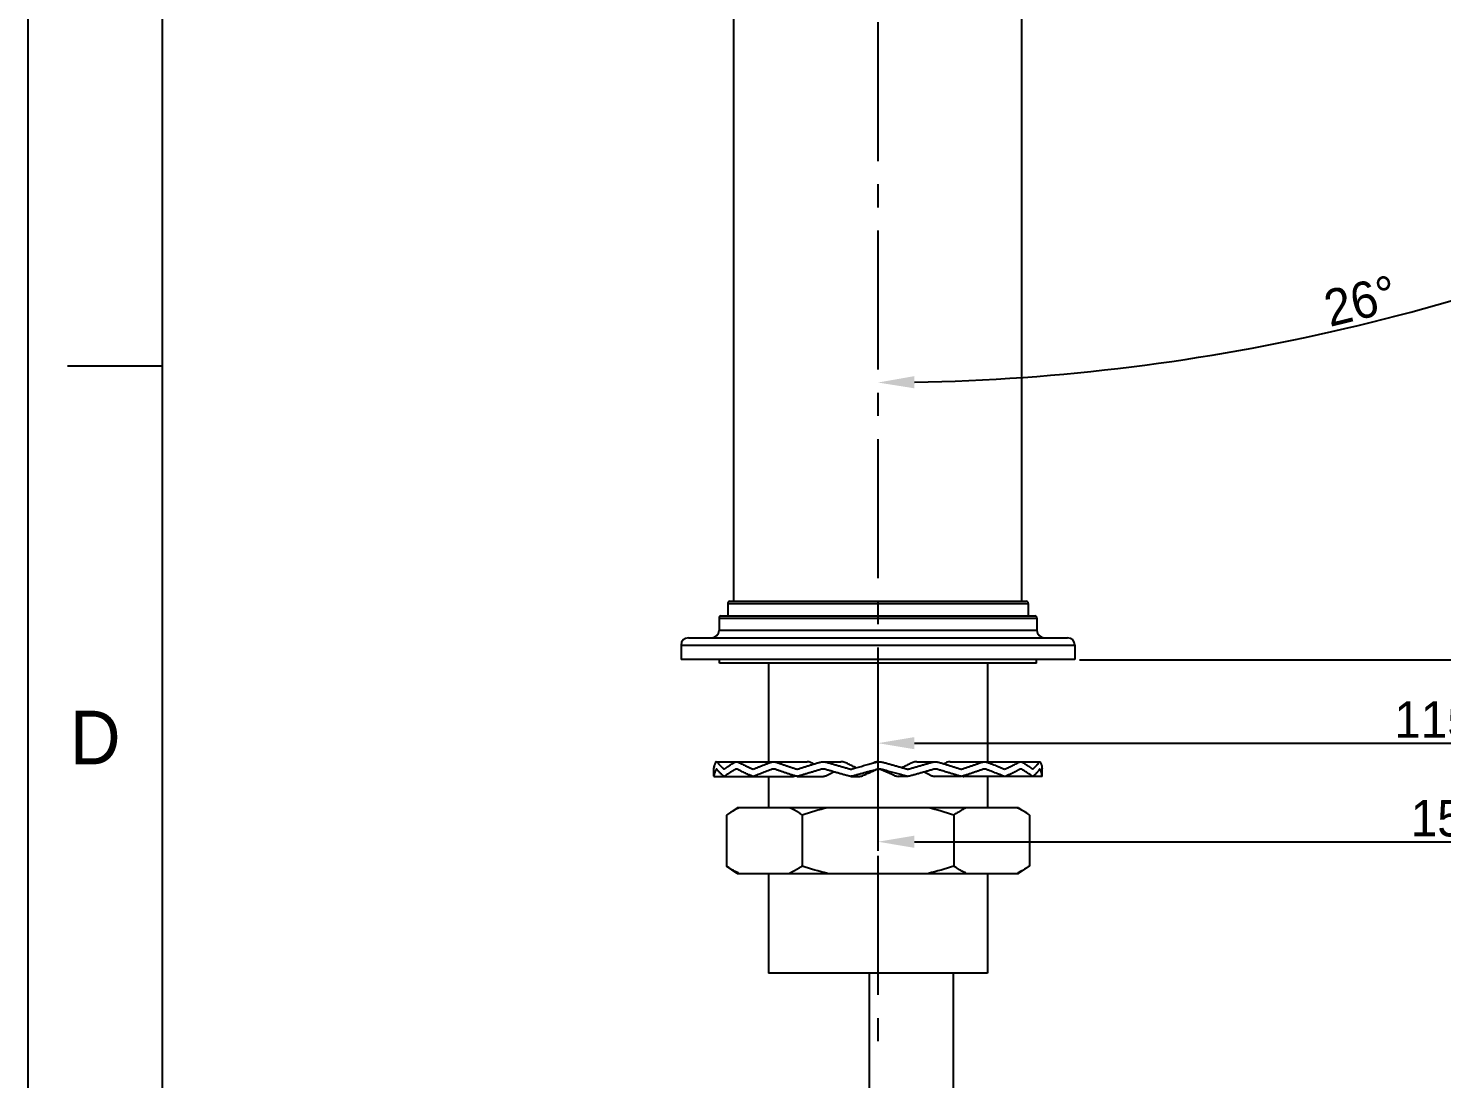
# Model space of a CAD drawing. Extents: x 9520 to 10292, y -16148 to -15602.
# Drawn here: x 9520.3 to 9714.2, y -16023.8 to -15879.8 of the extents above; entities that cross this region are included whole.
import ezdxf

# ---------------------------------------------------------------- set-up
doc = ezdxf.new("R2010")
doc.units = 0
doc.header["$MEASUREMENT"] = 0
doc.linetypes.add('CENTER2', pattern=[28.575, 19.05, -3.175, 3.175, -3.175])
doc.layers.get('0').update_dxf_attribs({"linetype": 'CONTINUOUS'})
doc.layers.get('DEFPOINTS').update_dxf_attribs({"linetype": 'CONTINUOUS'})
for name, color, linetype in [('02___PRT_ALL_AXES', 7, 'CONTINUOUS'), ('CENTER', 1, 'CENTER2'), ('DIM', 2, 'CONTINUOUS')]:
    doc.layers.add(name, color=color, linetype=linetype)
doc.styles.get("Standard").update_dxf_attribs({"font": 'Gulim.ttf'})
doc.dimstyles.new('ISO-25', dxfattribs={"dimtxt": 2.5, "dimasz": 2.5, "dimexe": 1.25, "dimexo": 0.625, "dimtad": 1, "dimdec": 1, "dimtxsty": 'Standard', "dimcen": 2.5, "dimadec": 0, "dimazin": 0, "dimtfac": 1, "dimtdec": 1, "dimtmove": 0, "dimatfit": 3, "dimfxl": 1, "dimarcsym": 0})

# ---------------------------------------------------------------- blocks, each defined once
blk = doc.blocks.new('*D21')
at = {"layer": 'DEFPOINTS', "color": 0, "transparency": 16777216}
for p in [(9636.85, -15966.34), (9794.83, -15966.34), (9794.83, -15991.3)]:
    blk.add_point(p, dxfattribs=at)
at = {"layer": 'DIM', "color": 3, "lineweight": -2, "transparency": 16777216}
for p, q in [((9636.85, -15966.96), (9636.85, -15992.55)), ((9794.83, -15966.96), (9794.83, -15992.55)), ((9641.85, -15991.3), (9789.83, -15991.3))]:
    blk.add_line(p, q, dxfattribs=at)
at = {"layer": 'DIM', "color": 3, "transparency": 16777216}
for points in [[(9641.85, -15990.47), (9641.85, -15992.14), (9636.85, -15991.3)], [(9789.83, -15990.47), (9789.83, -15992.14), (9794.83, -15991.3)]]:
    blk.add_solid(points, dxfattribs=at)
at = {"layer": 'DIM', "color": 3, "transparency": 16777216, "insert": (9715.37, -15988.11), "char_height": 5, "attachment_point": 5}
blk.add_mtext('156', dxfattribs=at)
blk = doc.blocks.new('*D22')
at = {"layer": 'DEFPOINTS', "color": 0, "transparency": 16777216}
for p in [(9752.4, -15880.64), (9800.46, -15880.64), (9663.85, -15966.35)]:
    blk.add_point(p, dxfattribs=at)
at = {"layer": 'DIM', "color": 3, "lineweight": -2, "transparency": 16777216}
for p, q in [((9753.03, -15880.64), (9801.71, -15880.64)), ((9800.46, -15961.35), (9800.46, -15885.64)), ((9664.47, -15966.35), (9801.71, -15966.35))]:
    blk.add_line(p, q, dxfattribs=at)
at = {"layer": 'DIM', "color": 3, "transparency": 16777216}
for points in [[(9799.63, -15885.64), (9801.3, -15885.64), (9800.46, -15880.64)], [(9799.63, -15961.35), (9801.3, -15961.35), (9800.46, -15966.35)]]:
    blk.add_solid(points, dxfattribs=at)
at = {"layer": 'DIM', "color": 3, "transparency": 16777216, "insert": (9797.28, -15921.13), "char_height": 5, "attachment_point": 5, "rotation": 90}
blk.add_mtext('85.5', dxfattribs=at)
blk = doc.blocks.new('*D23')
at = {"layer": 'DEFPOINTS', "color": 0, "transparency": 16777216}
for p in [(9636.85, -15793.22), (9744.65, -15864.97), (9679.76, -15925.05), (9794.83, -15966.34), (9636.85, -16021.06)]:
    blk.add_point(p, dxfattribs=at)
at = {"layer": 'DIM', "color": 3, "lineweight": -2, "transparency": 16777216}
blk.add_arc((9636.85, -15647.24), 281.11, 271.0191, 295.3208, dxfattribs=at)
at = {"layer": 'DIM', "color": 3, "transparency": 16777216}
for points in [[(9756.71, -15900.59), (9757.44, -15902.09), (9761.58, -15899.16)], [(9641.85, -15929.14), (9641.84, -15927.47), (9636.85, -15928.35)]]:
    blk.add_solid(points, dxfattribs=at)
at = {"layer": 'DIM', "color": 3, "transparency": 16777216, "insert": (9703.03, -15917.17), "char_height": 5, "attachment_point": 5, "rotation": 13.7753}
blk.add_mtext('26°', dxfattribs=at)
blk = doc.blocks.new('*D31')
at = {"layer": 'DEFPOINTS', "color": 0, "transparency": 16777216}
for p in [(9752.41, -15880.65), (9636.85, -15966.34), (9752.41, -15977.79)]:
    blk.add_point(p, dxfattribs=at)
at = {"layer": 'DIM', "color": 3, "lineweight": -2, "transparency": 16777216}
for p, q in [((9752.41, -15881.28), (9752.41, -15979.04)), ((9636.85, -15966.96), (9636.85, -15979.04)), ((9641.85, -15977.79), (9747.41, -15977.79))]:
    blk.add_line(p, q, dxfattribs=at)
at = {"layer": 'DIM', "color": 3, "transparency": 16777216}
for points in [[(9641.85, -15976.96), (9641.85, -15978.62), (9636.85, -15977.79)], [(9747.41, -15976.96), (9747.41, -15978.62), (9752.41, -15977.79)]]:
    blk.add_solid(points, dxfattribs=at)
at = {"layer": 'DIM', "color": 3, "transparency": 16777216, "insert": (9715.84, -15974.59), "char_height": 5, "attachment_point": 5}
blk.add_mtext('115.5', dxfattribs=at)

msp = doc.modelspace()

# ---------------------------------------------------------------- linework, layer by layer
for p, q in [((9538.7, -15620.66), (9538.7, -16129.74)), ((9538.7, -15926.11), (9525.7, -15926.11))]:
    msp.add_line(p, q)
at = {"color": 7, "linetype": 'Continuous'}
for p, q in [((9617.1, -15958.34), (9617.1, -15824.34)), ((9656.6, -15958.34), (9656.6, -15861.09)), ((9616.25, -15958.64), (9616.25, -15960.34)), ((9616.25, -15958.64), (9657.45, -15958.64)), ((9616.55, -15958.34), (9657.15, -15958.34)), ((9657.45, -15958.64), (9657.45, -15960.34)), ((9615.05, -15960.64), (9615.05, -15962.34)), ((9615.05, -15960.64), (9658.65, -15960.64)), ((9615.35, -15960.34), (9658.35, -15960.34)), ((9658.65, -15960.64), (9658.65, -15962.34)), ((9658.65, -15962.34), (9615.05, -15962.34)), ((9609.85, -15964.34), (9609.85, -15966.34)), ((9609.85, -15964.34), (9663.85, -15964.34)), ((9610.85, -15963.34), (9662.85, -15963.34)), ((9663.85, -15964.34), (9663.85, -15966.34)), ((9663.85, -15966.34), (9609.85, -15966.34)), ((9615.1, -15966.84), (9615.1, -15966.34)), ((9658.6, -15966.84), (9615.1, -15966.84)), ((9621.85, -15966.84), (9621.85, -15980.34)), ((9651.85, -15966.84), (9651.85, -15980.34)), ((9658.6, -15966.84), (9658.6, -15966.34)), ((9614.66, -15980.34), (9627.15, -15980.34)), ((9629.33, -15980.34), (9631.76, -15980.34)), ((9642.19, -15980.34), (9644.73, -15980.34)), ((9646.75, -15980.34), (9659.04, -15980.34)), ((9614.35, -15982.32), (9614.35, -15981.34)), ((9614.35, -15982.32), (9614.35, -15982.34)), ((9614.35, -15982.34), (9625.25, -15982.34)), ((9621.85, -15982.34), (9621.85, -15986.64)), ((9625.77, -15982.34), (9629.34, -15982.34)), ((9633.13, -15982.34), (9634.33, -15982.34)), ((9636.41, -15981.49), (9636.55, -15981.43)), ((9640.95, -15982.34), (9639.63, -15982.34)), ((9648.27, -15982.34), (9644.59, -15982.34)), ((9659.35, -15982.34), (9648.61, -15982.34)), ((9651.85, -15982.34), (9651.85, -15986.64)), ((9659.35, -15982.32), (9659.35, -15981.3)), ((9659.35, -15982.34), (9659.35, -15982.32)), ((9617.56, -15986.64), (9616.06, -15987.64)), ((9616.06, -15987.64), (9616.06, -15994.64)), ((9656.13, -15986.64), (9617.56, -15986.64)), ((9626.46, -15987.64), (9626.46, -15994.64)), ((9647.24, -15987.64), (9647.24, -15994.64)), ((9656.13, -15986.64), (9657.63, -15987.64)), ((9657.63, -15987.64), (9657.63, -15994.64)), ((9617.56, -15995.64), (9616.06, -15994.64)), ((9617.56, -15995.64), (9656.13, -15995.64)), ((9621.85, -15995.64), (9621.85, -16009.34)), ((9651.85, -15995.64), (9651.85, -16009.34)), ((9656.13, -15995.64), (9657.63, -15994.64)), ((9651.85, -16009.34), (9621.85, -16009.34))]:
    msp.add_line(p, q, dxfattribs=at)
msp.add_lwpolyline([(9520.32, -15602.28), (10292.2, -15602.28), (10292.2, -16148.12), (9520.32, -16148.12)], close=True)
for centre, radius, start, end in [((9616.55, -15958.64), 0.3, 90.1753, 180.0013), ((9657.15, -15958.64), 0.3, 0, 89.8247), ((9615.35, -15960.64), 0.3, 90, 180), ((9658.35, -15960.64), 0.3, 0, 90), ((9614.05, -15962.34), 1, 270, 0), ((9659.65, -15962.34), 1, 180, 270), ((9610.85, -15964.34), 1, 90, 180), ((9662.85, -15964.34), 1, 0, 90), ((9622.8, -15997.08), 11.58, 115.5751, 116.607), ((9650.9, -15985.19), 11.58, 295.575, 296.6049)]:
    msp.add_arc(centre, radius, start, end, dxfattribs=at)
for points, knots in [([(9614.35, -15981.34), (9614.35, -15981.34), (9614.35, -15981.33), (9614.35, -15981.32), (9614.35, -15981.31), (9614.35, -15981.28), (9614.35, -15981.25), (9614.36, -15981.22), (9614.36, -15981.19), (9614.37, -15981.14), (9614.38, -15981.08), (9614.39, -15981.02), (9614.41, -15980.93), (9614.45, -15980.81), (9614.5, -15980.67), (9614.55, -15980.56), (9614.6, -15980.47), (9614.63, -15980.41), (9614.67, -15980.35), (9614.71, -15980.34), (9614.72, -15980.34)], [0, 0, 0, 0, 0.003655, 0.013716, 0.028429, 0.044815, 0.076577, 0.106875, 0.137728, 0.169071, 0.231757, 0.294926, 0.358766, 0.488481, 0.621512, 0.758377, 0.828419, 0.899188, 0.956788, 1, 1, 1, 1]), ([(9614.66, -15980.34), (9614.64, -15980.34), (9614.61, -15980.35), (9614.58, -15980.39), (9614.56, -15980.45), (9614.52, -15980.53), (9614.48, -15980.63), (9614.42, -15980.79), (9614.37, -15980.99), (9614.35, -15981.15), (9614.35, -15981.23)], [0, 0, 0, 0, 0.039174, 0.091001, 0.158405, 0.227445, 0.362681, 0.49473, 0.751023, 1, 1, 1, 1]), ([(9614.72, -15980.34), (9614.76, -15980.34), (9614.82, -15980.39), (9614.87, -15980.47), (9614.94, -15980.56), (9615.04, -15980.68), (9615.17, -15980.81), (9615.28, -15980.93), (9615.37, -15981.02), (9615.45, -15981.09), (9615.53, -15981.15), (9615.6, -15981.22), (9615.68, -15981.28), (9615.74, -15981.34), (9615.77, -15981.34)], [0, 0, 0, 0, 0.079865, 0.138206, 0.197948, 0.320761, 0.448151, 0.580277, 0.648181, 0.717289, 0.787668, 0.859288, 0.932255, 1, 1, 1, 1]), ([(9615.77, -15981.34), (9615.81, -15981.34), (9615.86, -15981.28), (9615.95, -15981.22), (9616.04, -15981.15), (9616.14, -15981.08), (9616.23, -15981.02), (9616.37, -15980.92), (9616.54, -15980.81), (9616.72, -15980.7), (9616.86, -15980.61), (9616.98, -15980.54), (9617.07, -15980.48), (9617.15, -15980.44), (9617.23, -15980.39), (9617.33, -15980.35), (9617.42, -15980.34), (9617.46, -15980.34)], [0, 0, 0, 0, 0.051035, 0.107803, 0.165534, 0.224307, 0.284098, 0.344937, 0.469686, 0.598553, 0.664524, 0.731525, 0.799547, 0.833951, 0.868491, 0.935156, 1, 1, 1, 1]), ([(9617.46, -15980.34), (9617.5, -15980.34), (9617.59, -15980.35), (9617.72, -15980.4), (9617.85, -15980.47), (9617.98, -15980.54), (9618.12, -15980.61), (9618.3, -15980.7), (9618.53, -15980.81), (9618.77, -15980.93), (9618.97, -15981.02), (9619.12, -15981.09), (9619.27, -15981.15), (9619.42, -15981.22), (9619.58, -15981.29), (9619.68, -15981.34), (9619.74, -15981.34)], [0, 0, 0, 0, 0.052356, 0.107889, 0.166605, 0.226196, 0.28658, 0.347746, 0.472421, 0.600187, 0.665222, 0.73101, 0.797557, 0.864848, 0.9329, 1, 1, 1, 1]), ([(9619.74, -15981.34), (9619.79, -15981.34), (9619.9, -15981.29), (9620.06, -15981.22), (9620.23, -15981.15), (9620.39, -15981.08), (9620.56, -15981.02), (9620.79, -15980.93), (9621.07, -15980.81), (9621.37, -15980.7), (9621.6, -15980.61), (9621.78, -15980.54), (9621.94, -15980.48), (9622.06, -15980.44), (9622.18, -15980.39), (9622.34, -15980.35), (9622.47, -15980.34), (9622.53, -15980.34)], [0, 0, 0, 0, 0.056861, 0.115748, 0.175241, 0.235354, 0.296073, 0.3574, 0.481836, 0.608612, 0.67286, 0.737676, 0.80305, 0.835947, 0.868952, 0.934545, 1, 1, 1, 1]), ([(9622.53, -15980.34), (9622.6, -15980.34), (9622.73, -15980.35), (9622.93, -15980.4), (9623.12, -15980.47), (9623.31, -15980.54), (9623.51, -15980.61), (9623.77, -15980.7), (9624.11, -15980.81), (9624.44, -15980.93), (9624.72, -15981.02), (9624.92, -15981.09), (9625.13, -15981.15), (9625.34, -15981.22), (9625.52, -15981.28), (9625.66, -15981.33), (9625.73, -15981.34), (9625.77, -15981.34)], [0, 0, 0, 0, 0.058051, 0.117214, 0.177515, 0.238287, 0.299503, 0.361155, 0.485745, 0.612006, 0.675748, 0.739887, 0.804419, 0.869335, 0.934632, 0.967429, 1, 1, 1, 1]), ([(9625.77, -15981.34), (9625.8, -15981.34), (9625.88, -15981.33), (9626.02, -15981.28), (9626.2, -15981.22), (9626.41, -15981.15), (9626.63, -15981.09), (9626.85, -15981.02), (9627.14, -15980.93), (9627.51, -15980.81), (9627.88, -15980.7), (9628.18, -15980.61), (9628.41, -15980.54), (9628.6, -15980.48), (9628.75, -15980.44), (9628.9, -15980.39), (9629.1, -15980.35), (9629.26, -15980.34), (9629.33, -15980.34)], [0, 0, 0, 0, 0.029826, 0.060025, 0.120656, 0.18161, 0.242883, 0.304467, 0.366357, 0.491022, 0.616824, 0.680134, 0.743708, 0.807538, 0.839548, 0.871615, 0.935748, 1, 1, 1, 1]), ([(9628.03, -15980.65), (9627.89, -15980.57), (9627.62, -15980.4), (9627.3, -15980.34), (9627.15, -15980.34)], [0, 0, 0, 0, 0.515884, 1, 1, 1, 1]), ([(9629.33, -15980.34), (9629.41, -15980.34), (9629.58, -15980.35), (9629.81, -15980.4), (9630.04, -15980.47), (9630.28, -15980.54), (9630.51, -15980.61), (9630.82, -15980.7), (9631.22, -15980.81), (9631.61, -15980.93), (9631.93, -15981.02), (9632.17, -15981.09), (9632.41, -15981.15), (9632.65, -15981.22), (9632.85, -15981.28), (9633.01, -15981.33), (9633.09, -15981.34), (9633.13, -15981.34)], [0, 0, 0, 0, 0.06091, 0.122159, 0.183767, 0.245572, 0.307567, 0.369743, 0.494615, 0.620135, 0.683121, 0.746249, 0.809511, 0.872901, 0.93641, 0.968211, 1, 1, 1, 1]), ([(9633.84, -15981.16), (9633.67, -15981.08), (9633.33, -15980.91), (9632.82, -15980.66), (9632.32, -15980.39), (9631.94, -15980.34), (9631.76, -15980.34)], [0, 0, 0, 0, 0.253633, 0.505602, 0.7551, 1, 1, 1, 1]), ([(9635.93, -15980.57), (9636.02, -15980.55), (9636.16, -15980.51), (9636.34, -15980.46), (9636.48, -15980.42), (9636.62, -15980.38), (9636.8, -15980.35), (9636.95, -15980.34), (9637.04, -15980.34)], [0, 0, 0, 0, 0.249951, 0.374956, 0.49999, 0.625012, 0.750067, 1, 1, 1, 1]), ([(9637.04, -15980.34), (9637.13, -15980.34), (9637.3, -15980.35), (9637.54, -15980.4), (9637.79, -15980.47), (9638.03, -15980.54), (9638.28, -15980.61), (9638.6, -15980.7), (9639.01, -15980.81), (9639.41, -15980.93), (9639.73, -15981.02), (9639.98, -15981.09), (9640.22, -15981.15), (9640.46, -15981.22), (9640.66, -15981.28), (9640.82, -15981.33), (9640.9, -15981.34), (9640.95, -15981.34)], [0, 0, 0, 0, 0.062813, 0.125611, 0.188423, 0.251206, 0.313956, 0.376665, 0.501936, 0.626964, 0.68937, 0.751695, 0.813931, 0.876072, 0.938108, 0.96909, 1, 1, 1, 1]), ([(9642.19, -15980.34), (9642.01, -15980.34), (9641.64, -15980.39), (9641.15, -15980.65), (9640.74, -15980.85), (9640.41, -15981.01), (9640.24, -15981.1), (9640.16, -15981.14)], [0, 0, 0, 0, 0.244606, 0.494032, 0.746132, 0.872859, 1, 1, 1, 1]), ([(9640.95, -15981.34), (9640.99, -15981.34), (9641.07, -15981.33), (9641.23, -15981.28), (9641.43, -15981.22), (9641.67, -15981.15), (9641.91, -15981.09), (9642.14, -15981.02), (9642.46, -15980.93), (9642.85, -15980.81), (9643.24, -15980.7), (9643.56, -15980.61), (9643.79, -15980.54), (9643.98, -15980.48), (9644.14, -15980.44), (9644.29, -15980.39), (9644.49, -15980.35), (9644.65, -15980.34), (9644.73, -15980.34)], [0, 0, 0, 0, 0.031826, 0.063671, 0.127258, 0.190714, 0.254031, 0.317201, 0.380219, 0.505768, 0.630623, 0.692774, 0.754731, 0.816488, 0.84729, 0.878036, 0.939202, 1, 1, 1, 1]), ([(9644.73, -15980.34), (9644.8, -15980.34), (9644.96, -15980.35), (9645.19, -15980.4), (9645.42, -15980.47), (9645.65, -15980.54), (9645.87, -15980.61), (9646.17, -15980.7), (9646.53, -15980.81), (9646.9, -15980.93), (9647.19, -15981.02), (9647.41, -15981.09), (9647.62, -15981.15), (9647.84, -15981.22), (9648.02, -15981.28), (9648.16, -15981.33), (9648.23, -15981.34), (9648.27, -15981.34)], [0, 0, 0, 0, 0.06432, 0.12852, 0.19267, 0.256562, 0.320185, 0.383532, 0.509368, 0.634016, 0.695879, 0.757422, 0.818643, 0.879531, 0.940084, 0.97024, 1, 1, 1, 1]), ([(9646.75, -15980.34), (9646.61, -15980.34), (9646.31, -15980.39), (9646.06, -15980.55), (9645.93, -15980.62)], [0, 0, 0, 0, 0.484075, 1, 1, 1, 1]), ([(9648.27, -15981.34), (9648.3, -15981.34), (9648.38, -15981.33), (9648.51, -15981.28), (9648.69, -15981.22), (9648.89, -15981.15), (9649.1, -15981.09), (9649.3, -15981.02), (9649.57, -15980.93), (9649.91, -15980.81), (9650.24, -15980.7), (9650.5, -15980.61), (9650.69, -15980.54), (9650.85, -15980.48), (9650.98, -15980.44), (9651.1, -15980.39), (9651.26, -15980.35), (9651.39, -15980.34), (9651.46, -15980.34)], [0, 0, 0, 0, 0.032604, 0.06546, 0.130863, 0.195869, 0.260477, 0.324676, 0.388465, 0.514774, 0.639355, 0.70098, 0.762155, 0.822872, 0.853059, 0.883106, 0.942137, 1, 1, 1, 1]), ([(9651.46, -15980.34), (9651.52, -15980.34), (9651.65, -15980.35), (9651.84, -15980.4), (9652.02, -15980.47), (9652.2, -15980.54), (9652.37, -15980.61), (9652.61, -15980.7), (9652.9, -15980.81), (9653.18, -15980.93), (9653.4, -15981.02), (9653.57, -15981.08), (9653.73, -15981.15), (9653.89, -15981.22), (9654.05, -15981.29), (9654.15, -15981.34), (9654.21, -15981.34)], [0, 0, 0, 0, 0.065496, 0.131164, 0.197173, 0.262643, 0.327537, 0.391845, 0.518688, 0.643118, 0.704416, 0.765088, 0.825135, 0.884545, 0.943329, 1, 1, 1, 1]), ([(9654.21, -15981.34), (9654.26, -15981.34), (9654.37, -15981.29), (9654.52, -15981.22), (9654.67, -15981.15), (9654.81, -15981.09), (9654.96, -15981.02), (9655.15, -15980.93), (9655.38, -15980.81), (9655.61, -15980.7), (9655.79, -15980.61), (9655.92, -15980.54), (9656.03, -15980.48), (9656.11, -15980.44), (9656.2, -15980.39), (9656.3, -15980.35), (9656.39, -15980.34), (9656.43, -15980.34)], [0, 0, 0, 0, 0.067194, 0.135432, 0.202879, 0.26956, 0.335459, 0.400584, 0.528461, 0.653162, 0.71431, 0.774654, 0.834189, 0.863659, 0.892837, 0.948093, 1, 1, 1, 1]), ([(9656.43, -15980.34), (9656.47, -15980.34), (9656.56, -15980.35), (9656.68, -15980.4), (9656.79, -15980.47), (9656.9, -15980.54), (9657.01, -15980.61), (9657.15, -15980.7), (9657.32, -15980.81), (9657.49, -15980.92), (9657.62, -15981.02), (9657.71, -15981.08), (9657.8, -15981.15), (9657.89, -15981.22), (9657.97, -15981.28), (9658.02, -15981.34), (9658.06, -15981.34)], [0, 0, 0, 0, 0.064641, 0.131315, 0.200429, 0.268624, 0.335775, 0.401869, 0.530903, 0.655717, 0.716555, 0.776321, 0.835049, 0.892713, 0.949384, 1, 1, 1, 1]), ([(9658.06, -15981.34), (9658.09, -15981.34), (9658.14, -15981.28), (9658.22, -15981.22), (9658.29, -15981.15), (9658.36, -15981.09), (9658.43, -15981.02), (9658.52, -15980.93), (9658.63, -15980.81), (9658.75, -15980.68), (9658.84, -15980.56), (9658.9, -15980.47), (9658.95, -15980.4), (9659, -15980.34), (9659.04, -15980.34)], [0, 0, 0, 0, 0.067491, 0.140729, 0.212572, 0.28316, 0.352462, 0.420552, 0.553028, 0.680765, 0.803949, 0.863914, 0.922532, 1, 1, 1, 1]), ([(9659.04, -15980.34), (9659.05, -15980.34), (9659.08, -15980.35), (9659.12, -15980.4), (9659.14, -15980.46), (9659.18, -15980.55), (9659.23, -15980.65), (9659.29, -15980.83), (9659.33, -15981.04), (9659.35, -15981.22), (9659.35, -15981.3)], [0, 0, 0, 0, 0.039419, 0.0933, 0.161847, 0.230525, 0.365096, 0.496359, 0.750961, 1, 1, 1, 1]), ([(9614.72, -15981.34), (9614.71, -15981.34), (9614.67, -15981.37), (9614.64, -15981.43), (9614.61, -15981.5), (9614.56, -15981.58), (9614.51, -15981.69), (9614.46, -15981.82), (9614.42, -15981.94), (9614.38, -15982.07), (9614.36, -15982.2), (9614.35, -15982.28), (9614.35, -15982.32)], [0, 0, 0, 0, 0.048383, 0.117642, 0.1873, 0.254847, 0.387612, 0.516565, 0.642235, 0.765176, 0.885969, 1, 1, 1, 1]), ([(9615.77, -15982.34), (9615.76, -15982.34), (9615.73, -15982.33), (9615.68, -15982.31), (9615.64, -15982.27), (9615.59, -15982.23), (9615.52, -15982.17), (9615.42, -15982.09), (9615.3, -15981.98), (9615.17, -15981.84), (9615.06, -15981.73), (9614.98, -15981.64), (9614.92, -15981.57), (9614.87, -15981.51), (9614.82, -15981.44), (9614.78, -15981.38), (9614.74, -15981.34), (9614.72, -15981.34)], [0, 0, 0, 0, 0.030561, 0.063865, 0.099684, 0.135735, 0.20648, 0.276011, 0.411241, 0.541559, 0.667098, 0.728114, 0.788045, 0.846742, 0.904654, 0.961099, 1, 1, 1, 1]), ([(9617.46, -15981.34), (9617.37, -15981.34), (9617.21, -15981.44), (9616.98, -15981.57), (9616.76, -15981.7), (9616.54, -15981.84), (9616.33, -15981.97), (9616.17, -15982.08), (9616.04, -15982.17), (9615.97, -15982.23), (9615.91, -15982.27), (9615.86, -15982.31), (9615.82, -15982.33), (9615.79, -15982.34), (9615.77, -15982.34)], [0, 0, 0, 0, 0.135014, 0.272089, 0.404987, 0.533723, 0.658297, 0.778699, 0.837356, 0.894957, 0.92344, 0.951358, 0.976971, 1, 1, 1, 1]), ([(9619.74, -15982.34), (9619.63, -15982.34), (9619.47, -15982.26), (9619.27, -15982.17), (9619.06, -15982.09), (9618.82, -15981.98), (9618.53, -15981.84), (9618.25, -15981.71), (9618.02, -15981.59), (9617.85, -15981.5), (9617.72, -15981.44), (9617.59, -15981.37), (9617.5, -15981.34), (9617.46, -15981.34)], [0, 0, 0, 0, 0.133417, 0.20061, 0.267062, 0.397666, 0.525194, 0.649609, 0.77088, 0.830299, 0.888996, 0.946784, 1, 1, 1, 1]), ([(9622.53, -15981.34), (9622.4, -15981.34), (9622.15, -15981.44), (9621.79, -15981.57), (9621.43, -15981.71), (9621.08, -15981.84), (9620.73, -15981.97), (9620.45, -15982.08), (9620.23, -15982.17), (9620.09, -15982.23), (9619.98, -15982.27), (9619.9, -15982.31), (9619.82, -15982.33), (9619.76, -15982.34), (9619.74, -15982.34)], [0, 0, 0, 0, 0.131714, 0.263026, 0.392081, 0.518832, 0.643231, 0.765226, 0.825311, 0.884774, 0.914288, 0.943576, 0.972148, 1, 1, 1, 1]), ([(9625.77, -15982.34), (9625.62, -15982.34), (9625.41, -15982.26), (9625.13, -15982.17), (9624.85, -15982.09), (9624.51, -15981.97), (9624.1, -15981.84), (9623.7, -15981.71), (9623.37, -15981.59), (9623.11, -15981.5), (9622.86, -15981.42), (9622.67, -15981.34), (9622.53, -15981.34)], [0, 0, 0, 0, 0.129947, 0.194891, 0.25945, 0.387376, 0.513673, 0.638289, 0.761173, 0.821943, 0.882283, 1, 1, 1, 1]), ([(9625.25, -15982.34), (9625.27, -15982.34), (9625.34, -15982.33), (9625.42, -15982.31), (9625.47, -15982.28)], [0, 0, 0, 0, 0.243426, 1, 1, 1, 1]), ([(9629.33, -15981.34), (9629.18, -15981.34), (9628.87, -15981.44), (9628.42, -15981.57), (9627.96, -15981.71), (9627.52, -15981.84), (9627.07, -15981.97), (9626.71, -15982.08), (9626.42, -15982.17), (9626.13, -15982.26), (9625.91, -15982.34), (9625.77, -15982.34)], [0, 0, 0, 0, 0.128401, 0.25642, 0.383409, 0.50931, 0.63407, 0.757633, 0.818949, 0.879945, 1, 1, 1, 1]), ([(9633.13, -15982.34), (9632.97, -15982.34), (9632.72, -15982.26), (9632.4, -15982.17), (9632.08, -15982.09), (9631.69, -15981.97), (9631.21, -15981.84), (9630.74, -15981.71), (9630.35, -15981.59), (9630.04, -15981.5), (9629.73, -15981.42), (9629.49, -15981.34), (9629.33, -15981.34)], [0, 0, 0, 0, 0.126755, 0.190186, 0.253487, 0.379676, 0.505268, 0.630209, 0.754445, 0.81628, 0.877924, 1, 1, 1, 1]), ([(9629.34, -15982.34), (9629.4, -15982.34), (9629.53, -15982.32), (9629.71, -15982.25), (9629.88, -15982.16), (9630.06, -15982.07), (9630.24, -15981.98), (9630.47, -15981.86), (9630.65, -15981.77), (9630.77, -15981.72)], [0, 0, 0, 0, 0.120463, 0.242943, 0.367781, 0.49296, 0.618693, 0.745195, 1, 1, 1, 1]), ([(9633.13, -15981.34), (9633.19, -15981.34), (9633.28, -15981.32), (9633.4, -15981.28), (9633.51, -15981.25), (9633.66, -15981.21), (9633.89, -15981.14), (9634.18, -15981.06), (9634.53, -15980.97), (9634.88, -15980.87), (9635.35, -15980.74), (9635.7, -15980.64), (9635.93, -15980.57)], [0, 0, 0, 0, 0.061917, 0.093004, 0.124095, 0.18633, 0.248631, 0.373413, 0.498412, 0.623598, 0.748944, 1, 1, 1, 1]), ([(9636.4, -15981.48), (9636.13, -15981.55), (9635.72, -15981.66), (9635.17, -15981.81), (9634.77, -15981.93), (9634.36, -15982.04), (9633.95, -15982.15), (9633.61, -15982.24), (9633.34, -15982.32), (9633.2, -15982.34), (9633.13, -15982.34)], [0, 0, 0, 0, 0.251054, 0.376421, 0.501629, 0.62664, 0.751415, 0.875911, 0.938056, 1, 1, 1, 1]), ([(9634.33, -15982.34), (9634.42, -15982.34), (9634.61, -15982.31), (9634.87, -15982.19), (9635.12, -15982.08), (9635.47, -15981.92), (9635.81, -15981.77), (9636.16, -15981.62), (9636.33, -15981.54), (9636.41, -15981.49)], [0, 0, 0, 0, 0.124096, 0.248593, 0.373478, 0.498426, 0.748948, 0.874283, 1, 1, 1, 1]), ([(9637.04, -15981.34), (9636.93, -15981.34), (9636.77, -15981.37), (9636.56, -15981.43), (9636.46, -15981.46), (9636.4, -15981.48)], [0, 0, 0, 0, 0.49965, 0.749867, 1, 1, 1, 1]), ([(9637.04, -15981.34), (9637.1, -15981.34), (9637.22, -15981.36), (9637.38, -15981.42), (9637.54, -15981.49), (9637.75, -15981.59), (9638.02, -15981.71), (9638.34, -15981.85), (9638.65, -15982), (9638.92, -15982.11), (9639.13, -15982.21), (9639.34, -15982.31), (9639.51, -15982.34), (9639.63, -15982.34)], [0, 0, 0, 0, 0.062896, 0.125605, 0.188716, 0.251661, 0.376894, 0.502128, 0.627141, 0.751845, 0.814226, 0.876383, 1, 1, 1, 1]), ([(9640.95, -15982.34), (9640.78, -15982.34), (9640.54, -15982.26), (9640.22, -15982.17), (9639.81, -15982.06), (9639.37, -15981.94), (9638.88, -15981.81), (9638.51, -15981.71), (9638.15, -15981.61), (9637.84, -15981.52), (9637.6, -15981.45), (9637.36, -15981.38), (9637.17, -15981.34), (9637.04, -15981.34)], [0, 0, 0, 0, 0.123584, 0.185761, 0.248032, 0.435349, 0.529248, 0.623277, 0.717411, 0.811628, 0.858763, 0.905899, 1, 1, 1, 1]), ([(9644.73, -15981.34), (9644.57, -15981.34), (9644.26, -15981.44), (9643.79, -15981.57), (9643.33, -15981.71), (9642.86, -15981.84), (9642.39, -15981.97), (9641.99, -15982.09), (9641.67, -15982.17), (9641.35, -15982.26), (9641.11, -15982.34), (9640.95, -15982.34)], [0, 0, 0, 0, 0.121932, 0.245292, 0.369457, 0.494375, 0.619989, 0.746246, 0.809599, 0.873092, 1, 1, 1, 1]), ([(9643.21, -15981.74), (9643.32, -15981.8), (9643.5, -15981.88), (9643.72, -15982), (9643.9, -15982.08), (9644.06, -15982.17), (9644.23, -15982.26), (9644.4, -15982.32), (9644.53, -15982.34), (9644.59, -15982.34)], [0, 0, 0, 0, 0.255014, 0.381518, 0.507258, 0.632599, 0.757374, 0.879736, 1, 1, 1, 1]), ([(9648.27, -15982.34), (9648.12, -15982.34), (9647.9, -15982.26), (9647.62, -15982.17), (9647.33, -15982.08), (9646.97, -15981.97), (9646.53, -15981.84), (9646.09, -15981.71), (9645.71, -15981.59), (9645.41, -15981.5), (9645.11, -15981.42), (9644.88, -15981.34), (9644.73, -15981.34)], [0, 0, 0, 0, 0.11984, 0.180772, 0.242038, 0.365539, 0.490288, 0.616231, 0.743313, 0.80726, 0.87148, 1, 1, 1, 1]), ([(9651.46, -15981.34), (9651.33, -15981.34), (9651.07, -15981.44), (9650.69, -15981.57), (9650.31, -15981.71), (9649.91, -15981.84), (9649.51, -15981.97), (9649.17, -15982.09), (9648.9, -15982.17), (9648.62, -15982.26), (9648.41, -15982.34), (9648.27, -15982.34)], [0, 0, 0, 0, 0.117484, 0.238459, 0.361267, 0.485864, 0.6122, 0.740225, 0.804855, 0.869887, 1, 1, 1, 1]), ([(9648.47, -15982.31), (9648.49, -15982.32), (9648.53, -15982.33), (9648.58, -15982.34), (9648.61, -15982.34)], [0, 0, 0, 0, 0.255574, 1, 1, 1, 1]), ([(9654.21, -15982.34), (9654.18, -15982.34), (9654.13, -15982.33), (9654.05, -15982.31), (9653.97, -15982.27), (9653.86, -15982.23), (9653.73, -15982.17), (9653.51, -15982.08), (9653.23, -15981.97), (9652.89, -15981.84), (9652.55, -15981.7), (9652.25, -15981.59), (9652.01, -15981.5), (9651.77, -15981.42), (9651.59, -15981.34), (9651.46, -15981.34)], [0, 0, 0, 0, 0.02771, 0.056184, 0.085408, 0.114889, 0.174263, 0.234284, 0.356203, 0.480598, 0.607419, 0.736616, 0.802077, 0.868145, 1, 1, 1, 1]), ([(9656.43, -15981.34), (9656.39, -15981.34), (9656.3, -15981.37), (9656.18, -15981.44), (9656.05, -15981.51), (9655.88, -15981.59), (9655.66, -15981.71), (9655.39, -15981.84), (9655.11, -15981.98), (9654.87, -15982.09), (9654.67, -15982.17), (9654.47, -15982.26), (9654.32, -15982.34), (9654.21, -15982.34)], [0, 0, 0, 0, 0.052864, 0.110523, 0.169155, 0.228487, 0.349678, 0.474094, 0.601712, 0.732494, 0.799069, 0.866416, 1, 1, 1, 1]), ([(9658.06, -15982.34), (9658.04, -15982.34), (9658.01, -15982.33), (9657.97, -15982.31), (9657.93, -15982.27), (9657.87, -15982.23), (9657.8, -15982.17), (9657.68, -15982.08), (9657.52, -15981.97), (9657.32, -15981.84), (9657.11, -15981.7), (9656.93, -15981.59), (9656.78, -15981.5), (9656.67, -15981.44), (9656.56, -15981.37), (9656.47, -15981.34), (9656.43, -15981.34)], [0, 0, 0, 0, 0.022577, 0.047925, 0.075718, 0.104183, 0.16162, 0.220157, 0.340379, 0.464864, 0.593613, 0.726624, 0.79468, 0.863915, 0.934044, 1, 1, 1, 1]), ([(9659.04, -15981.34), (9659.02, -15981.34), (9658.99, -15981.38), (9658.95, -15981.44), (9658.9, -15981.51), (9658.85, -15981.57), (9658.8, -15981.64), (9658.73, -15981.73), (9658.63, -15981.84), (9658.5, -15981.98), (9658.39, -15982.09), (9658.29, -15982.17), (9658.23, -15982.23), (9658.18, -15982.27), (9658.14, -15982.31), (9658.1, -15982.33), (9658.07, -15982.34), (9658.06, -15982.34)], [0, 0, 0, 0, 0.037765, 0.094301, 0.152485, 0.211251, 0.271303, 0.332433, 0.458168, 0.588687, 0.724146, 0.793812, 0.864739, 0.900807, 0.936718, 0.969873, 1, 1, 1, 1]), ([(9659.35, -15982.32), (9659.35, -15982.24), (9659.34, -15982.11), (9659.31, -15981.94), (9659.27, -15981.81), (9659.23, -15981.68), (9659.18, -15981.58), (9659.14, -15981.49), (9659.11, -15981.43), (9659.09, -15981.38), (9659.05, -15981.34), (9659.04, -15981.34)], [0, 0, 0, 0, 0.239381, 0.362915, 0.488708, 0.617353, 0.749377, 0.816572, 0.885541, 0.954089, 1, 1, 1, 1]), ([(9617.61, -15986.73), (9617.48, -15986.8), (9616.95, -15987.07), (9616.44, -15987.39), (9616.06, -15987.64)], [0, 0, 0, 0, 0.245353, 1, 1, 1, 1]), ([(9626.46, -15987.64), (9626.31, -15987.54), (9625.75, -15987.18), (9625.17, -15986.85), (9624.72, -15986.64)], [0, 0, 0, 0, 0.255314, 1, 1, 1, 1]), ([(9648.98, -15986.64), (9648.83, -15986.71), (9648.23, -15987.01), (9647.66, -15987.36), (9647.24, -15987.64)], [0, 0, 0, 0, 0.244772, 1, 1, 1, 1]), ([(9657.63, -15987.64), (9657.49, -15987.54), (9656.93, -15987.18), (9656.34, -15986.85), (9655.9, -15986.64)], [0, 0, 0, 0, 0.255314, 1, 1, 1, 1]), ([(9617.8, -15995.64), (9617.65, -15995.57), (9617.05, -15995.27), (9616.48, -15994.92), (9616.06, -15994.64)], [0, 0, 0, 0, 0.244772, 1, 1, 1, 1]), ([(9626.46, -15994.64), (9626.31, -15994.73), (9625.75, -15995.1), (9625.17, -15995.42), (9624.72, -15995.64)], [0, 0, 0, 0, 0.255312, 1, 1, 1, 1]), ([(9648.98, -15995.64), (9648.83, -15995.57), (9648.23, -15995.27), (9647.66, -15994.92), (9647.24, -15994.64)], [0, 0, 0, 0, 0.244772, 1, 1, 1, 1]), ([(9657.63, -15994.64), (9657.51, -15994.72), (9657, -15995.05), (9656.48, -15995.35), (9656.08, -15995.55)], [0, 0, 0, 0, 0.254702, 1, 1, 1, 1])]:
    msp.add_open_spline(points, degree=3, knots=knots, dxfattribs=at)
for points in [[(9636.98, -15980.34), (9636.76, -15980.34), (9636.53, -15980.37), (9636.32, -15980.45)], [(9629.93, -15986.64), (9628.76, -15986.92), (9627.6, -15987.26), (9626.46, -15987.64)], [(9647.24, -15987.64), (9646.1, -15987.26), (9644.94, -15986.92), (9643.77, -15986.64)], [(9629.93, -15995.64), (9628.76, -15995.36), (9627.6, -15995.02), (9626.46, -15994.64)], [(9647.24, -15994.64), (9646.1, -15995.02), (9644.94, -15995.36), (9643.77, -15995.64)]]:
    msp.add_open_spline(points, degree=3, dxfattribs=at)
at = {"layer": '02___PRT_ALL_AXES', "color": 7, "linetype": 'Continuous'}
for p, q in [((9635.7, -16026.52), (9635.7, -16009.34)), ((9647.2, -16026.52), (9647.2, -16009.34))]:
    msp.add_line(p, q, dxfattribs=at)
at = {"layer": 'CENTER'}
msp.add_line((9636.85, -15793.22), (9636.85, -16021.06), dxfattribs=at)

# ---------------------------------------------------------------- texts
at = {"insert": (9529.51, -15977.01), "char_height": 7.35, "attachment_point": 5}
msp.add_mtext_dynamic_manual_height_columns('D', width=12.996, gutter_width=16.25, heights=[0], dxfattribs=at)

# ---------------------------------------------------------------- dimensions: what is measured, and where the dimension line sits
at = {"layer": 'DIM'}
dim = msp.add_angular_dim_2l(base=(9679.76, -15925.05), line1=((9744.65, -15864.97), (9794.83, -15966.34)), line2=((9636.85, -15793.22), (9636.85, -16021.06)), dimstyle='ISO-25', override={"dimtxt": 5, "dimasz": 5, "dimdsep": 46, "dimcen": 5, "dimclrd": 3, "dimclre": 3, "dimclrt": 3, "dimfxl": 1.25}, dxfattribs=at)
dim.commit()
dim.dimension.update_dxf_attribs({"geometry": '*D23', "text_midpoint": (9703.78, -15920.26), "dimtype": 162})
for base, p2, text, picture, middle in [((9752.41, -15977.79), (9752.41, -15880.65), '115.5', '*D31', (9715.84, -15977.79)), ((9794.83, -15991.3), (9794.83, -15966.34), '156', '*D21', (9715.37, -15991.3))]:
    dim = msp.add_linear_dim(base=base, p1=(9636.85, -15966.34), p2=p2, text=text, dimstyle='ISO-25', override={"dimtxt": 5, "dimasz": 5, "dimdsep": 46, "dimcen": 5, "dimclrd": 3, "dimclre": 3, "dimclrt": 3, "dimfxl": 1.25}, dxfattribs=at)
    dim.commit()
    dim.dimension.update_dxf_attribs({"geometry": picture, "text_midpoint": middle, "dimtype": 160})
dim = msp.add_linear_dim(base=(9800.46, -15880.64), p1=(9663.85, -15966.35), p2=(9752.4, -15880.64), angle=90, text='85.5', dimstyle='ISO-25', override={"dimtxt": 5, "dimasz": 5, "dimdsep": 46, "dimcen": 5, "dimclrd": 3, "dimclre": 3, "dimclrt": 3, "dimfxl": 1.25}, dxfattribs=at)
dim.commit()
dim.dimension.update_dxf_attribs({"geometry": '*D22', "text_midpoint": (9800.46, -15921.13), "dimtype": 160})

doc.saveas('drawing.dxf')
